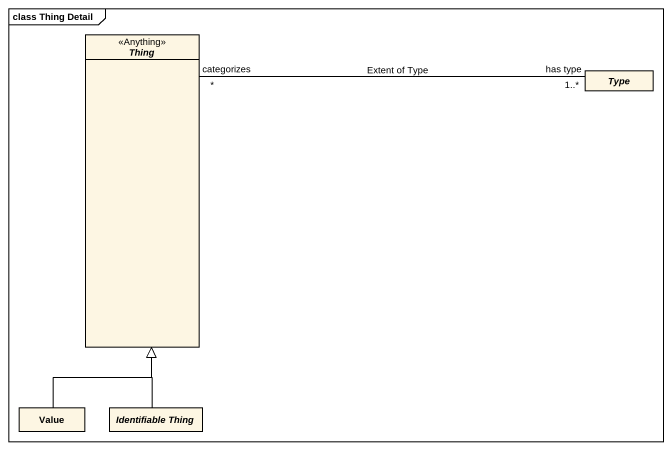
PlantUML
@startuml
mainframe class Thing Detail
hide circle
hide empty members
abstract class Thing <<Anything>>
abstract class Type
class Value
abstract class "Identifiable Thing" as Identifiable_Thing
Type "has type\n1..*" -left- "categorizes\n*" Thing : Extent of Type
Value -up-|> Thing
Identifiable_Thing -up-|> Thing
@enduml
